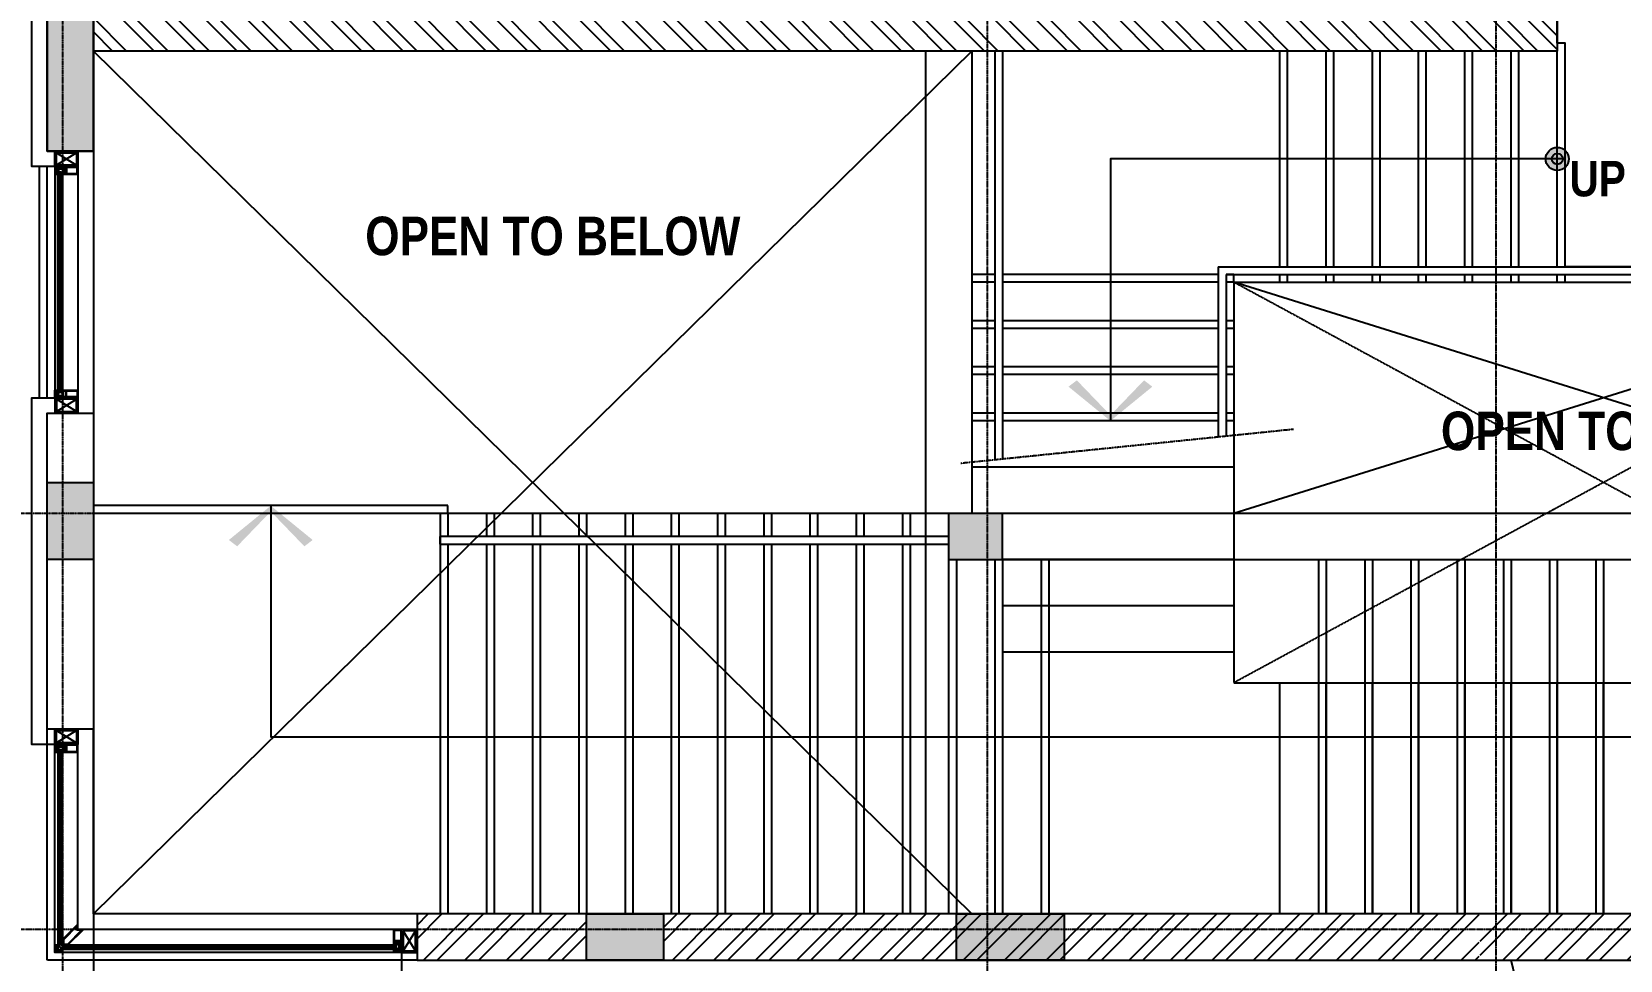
# Model space of a CAD drawing. Header units: millimetres. Extents: x -8500 to 104886, y -7800 to 56500.
# Drawn here: x 38450 to 48758, y 26300 to 32325 of the extents above; entities that cross this region are included whole.
import ezdxf

# ---------------------------------------------------------------- set-up
doc = ezdxf.new("R2010")
doc.units = ezdxf.units.MM
doc.header["$LTSCALE"] = 10
for name, pattern in [('1803 B01 Axis$0$CENTER2', [1.125, 0.75, -0.125, 0.125, -0.125]), ('1803 B01 b03$0$HIDDEN', [0.375, 0.25, -0.125]), ('1803 B01 b03$0$PHANTOM2', [1.25, 0.625, -0.125, 0.125, -0.125, 0.125, -0.125]), ('HIDDEN', [0.375, 0.25, -0.125])]:
    doc.linetypes.add(name, pattern=pattern)
for name, color, linetype in [('1803 B01 Axis$0$AXIS-MEP', 8, '1803 B01 Axis$0$CENTER2'), ('1803 B01 b03$0$COLS-AR', 4, 'Continuous'), ('1803 B01 b03$0$COLS-HATCH-AR', 251, 'Continuous'), ('1803 B01 b03$0$CUT-AR', 232, '1803 B01 b03$0$PHANTOM2'), ('1803 B01 b03$0$DIM-IN-AR', 251, 'Continuous'), ('1803 B01 b03$0$ELEV1-AR', 6, 'Continuous'), ('1803 B01 b03$0$FIX-AR', 45, 'Continuous'), ('1803 B01 b03$0$HANDRAIL-AR', 30, 'Continuous'), ('1803 B01 b03$0$HATCH-AR', 251, 'Continuous'), ('1803 B01 b03$0$HIDDEN-AR', 43, '1803 B01 b03$0$HIDDEN'), ('1803 B01 b03$0$OPEN-AR', 1, 'Continuous'), ('1803 B01 b03$0$STAIR-AR', 11, 'Continuous'), ('1803 B01 b03$0$STAIR-HID-AR', 8, '1803 B01 b03$0$HIDDEN'), ('1803 B01 b03$0$TAG-GENERAL-AR', 181, 'Continuous'), ('1803 B01 b03$0$TAG-ROOM-AR', 181, 'Continuous'), ('1803 B01 b03$0$TXT-AR', 3, 'Continuous'), ('1803 B01 b03$0$WALL-AR', 7, 'Continuous'), ('1803 B01 b03$0$WIN-AR', 140, 'Continuous'), ('CEILING', 7, 'Continuous'), ('ID-FUR', 1, 'Continuous'), ('ID-HATCH', 8, 'Continuous')]:
    doc.layers.add(name, color=color, linetype=linetype)
doc.layers.add('OUTER', color=10, linetype='Continuous', lineweight=25)
doc.styles.add('1803 B01 b03$0$BOLD-SOFT', font='swisscb.ttf')

# ---------------------------------------------------------------- blocks, each defined once
blk = doc.blocks.new('1803 B01 b03$0$1st cols')
at = {"layer": '1803 B01 b03$0$COLS-HATCH-AR'}
h = blk.add_hatch(color=256, dxfattribs=at)
h.dxf.hatch_style = 1
h.paths.add_polyline_path([(38550, 31550), (38850, 31550), (38850, 32700), (38550, 32700)])
h = blk.add_hatch(color=256, dxfattribs=at)
h.dxf.hatch_style = 1
h.paths.add_polyline_path([(38550, 28900), (38550, 29400), (38850, 29400), (38850, 28900)])
h = blk.add_hatch(color=256, dxfattribs=at)
h.dxf.hatch_style = 1
h.paths.add_polyline_path([(44400, 28900), (44750, 28900), (44750, 29200), (44400, 29200)])
h = blk.add_hatch(color=256, dxfattribs=at)
h.dxf.hatch_style = 1
h.paths.add_polyline_path([(42050, 26600), (42550, 26600), (42550, 26300), (42050, 26300)])
h = blk.add_hatch(color=256, dxfattribs=at)
h.dxf.hatch_style = 1
h.paths.add_polyline_path([(44450, 26600), (45150, 26600), (45150, 26300), (44450, 26300)])
at = {"layer": '1803 B01 b03$0$COLS-AR'}
for points in [[(38550, 31550), (38850, 31550), (38850, 32700), (38550, 32700)], [(38550, 28900), (38550, 29400), (38850, 29400), (38850, 28900)], [(44400, 28900), (44750, 28900), (44750, 29200), (44400, 29200)], [(42050, 26600), (42550, 26600), (42550, 26300), (42050, 26300)], [(44450, 26600), (45150, 26600), (45150, 26300), (44450, 26300)]]:
    blk.add_lwpolyline(points, close=True, dxfattribs=at)
blk = doc.blocks.new('1803 B01 Axis$0$1803 B01 AXIS')
for p, q in [((38650, 55300), (38650, -5800)), ((44650, 55300), (44650, -5800)), ((47950, 55300), (47950, -5800)), ((85300, 29200), (-7300, 29200)), ((85300, 26500), (-7300, 26500))]:
    blk.add_line(p, q)
blk = doc.blocks.new('1803 B01 Axis')
at = {"layer": '1803 B01 Axis$0$AXIS-MEP'}
blk.add_blockref('1803 B01 Axis$0$1803 B01 AXIS', (0, 0), dxfattribs=at)
blk = doc.blocks.new('1803 B01 b03$0$STAIR-UP-100')
blk.add_hatch(color=181).paths.add_polyline_path([(75, 0, 1), (-75, 0, 1)])
at = {"color": 181}
for radius in [75, 35.7]:
    blk.add_circle((0, 0), radius, dxfattribs=at)
at = {"color": 181, "style": '1803 B01 b03$0$BOLD-SOFT'}
blk.add_text('UP', height=230, dxfattribs=at).set_placement((79, -243))
blk = doc.blocks.new('1803 B01 b03$0$STAIR-ARROW-100')
at = {"color": 181}
for points in [[(-272, -222), (-218, -263), (0, 0), (0, -37)], [(0, 0), (0, -37), (272, -222), (218, -263)]]:
    blk.add_trace(points, dxfattribs=at)
blk = doc.blocks.new('*U46')
for p, q in [((10, -90), (140, -10)), ((140, -90), (10, -10))]:
    blk.add_line(p, q)
at = {"elevation": 0}
for points in [[(150, 0), (0, 0), (0, -100), (150, -100)], [(140, -10), (10, -10), (10, -90), (140, -90)]]:
    blk.add_lwpolyline(points, close=True, dxfattribs=at)
blk = doc.blocks.new('*U41')
for points in [[(25, -150), (10, -150), (10, -100), (-25, -100), (-25, 0), (25, 0), (25, -150), (25, -150), (25, -150)], [(-10, -120), (-25, -120), (-25, -110), (-10, -110)]]:
    blk.add_lwpolyline(points, close=True)
for points in [[(-20, -75), (-20, -5), (20, -5), (20, -75), (-20, -75)], [(20, -95), (20, -95), (20, -145), (15, -145), (15, -95), (-20, -95), (-20, -80), (20, -80), (20, -95)]]:
    blk.add_lwpolyline(points)
at = {"layer": '1803 B01 b03$0$HATCH-AR'}
blk.add_arc((0, -138), 12.5, 36.8699, 143.1301, dxfattribs=at)
blk = doc.blocks.new('*U70')
for p, q in [((1425, 8), (5, 8)), ((1425, 6), (5, 6)), ((1425, 4), (5, 4)), ((1425, 2), (5, 2))]:
    blk.add_line(p, q)
for points in [[(0, 10), (5, 10), (5, 0), (0, 0)], [(5, 0), (1425, 0), (1425, 10), (5, 10)], [(1430, 10), (1425, 10), (1425, 0), (1430, 0)]]:
    blk.add_lwpolyline(points, close=True)
blk = doc.blocks.new('1803 B01 b03$0$CW17')
for p, q in [((-100, 150), (1600, 150)), ((-100, 0), (1600, 0))]:
    blk.add_line(p, q)
at = {"elevation": 0}
for points in [[(15, 20), (15, 0), (50, 0), (50, 20)], [(20, 15), (20, 5), (45, 5), (45, 15)], [(1485, 20), (1485, 0), (1450, 0), (1450, 20)], [(1480, 15), (1480, 5), (1455, 5), (1455, 15)]]:
    blk.add_lwpolyline(points, close=True, dxfattribs=at)
at = {"xscale": -1}
for name, p in [('*U41', (25, 150)), ('*U70', (1465, 40)), ('*U70', (1465, 20))]:
    blk.add_blockref(name, p, dxfattribs=at)
blk.add_blockref('*U41', (1475, 150))
at = {"layer": '1803 B01 b03$0$ELEV1-AR', "xscale": -1, "rotation": 270.0000000002835}
blk.add_blockref('*U46', (0, 0), dxfattribs=at)
at = {"layer": '1803 B01 b03$0$ELEV1-AR', "rotation": 89.99999999971656}
blk.add_blockref('*U46', (1500, 0), dxfattribs=at)
blk = doc.blocks.new('1803 B01 b03$0$MULLION  OUT CORNER (HIDDEN FRAME)1')
for points in [[(100, -65), (100, -100), (65, -100), (-35, 0), (0, 0), (0, 35)], [(95, -67), (95, -95), (67, -95), (-23, -5), (5, -5), (5, 23)], [(120, -100), (120, -90), (110, -90), (110, -100)], [(100, -120), (90, -120), (90, -110), (100, -110)]]:
    blk.add_lwpolyline(points, close=True)
at = {"layer": '1803 B01 b03$0$DIM-IN-AR'}
blk.add_arc((127, -127), 17.7, 81.8699, 188.1301, dxfattribs=at)
blk = doc.blocks.new('*U75')
for p, q in [((2170, 8), (5, 8)), ((2170, 6), (5, 6)), ((2170, 4), (5, 4)), ((2170, 2), (5, 2))]:
    blk.add_line(p, q)
for points in [[(0, 10), (5, 10), (5, 0), (0, 0)], [(5, 0), (2170, 0), (2170, 10), (5, 10)], [(2175, 10), (2170, 10), (2170, 0), (2175, 0)]]:
    blk.add_lwpolyline(points, close=True)
blk = doc.blocks.new('*U76')
for p, q in [((2160, 8), (5, 8)), ((2160, 6), (5, 6)), ((2160, 4), (5, 4)), ((2160, 2), (5, 2))]:
    blk.add_line(p, q)
for points in [[(0, 10), (5, 10), (5, 0), (0, 0)], [(5, 0), (2160, 0), (2160, 10), (5, 10)], [(2165, 10), (2160, 10), (2160, 0), (2165, 0)]]:
    blk.add_lwpolyline(points, close=True)
blk = doc.blocks.new('*U53')
for p, q in [((1270, 8), (5, 8)), ((1270, 6), (5, 6)), ((1270, 4), (5, 4)), ((1270, 2), (5, 2))]:
    blk.add_line(p, q)
for points in [[(0, 10), (5, 10), (5, 0), (0, 0)], [(5, 0), (1270, 0), (1270, 10), (5, 10)], [(1275, 10), (1270, 10), (1270, 0), (1275, 0)]]:
    blk.add_lwpolyline(points, close=True)
blk = doc.blocks.new('*U54')
for p, q in [((1260, 8), (5, 8)), ((1260, 6), (5, 6)), ((1260, 4), (5, 4)), ((1260, 2), (5, 2))]:
    blk.add_line(p, q)
for points in [[(0, 10), (5, 10), (5, 0), (0, 0)], [(5, 0), (1260, 0), (1260, 10), (5, 10)], [(1265, 10), (1260, 10), (1260, 0), (1265, 0)]]:
    blk.add_lwpolyline(points, close=True)
blk = doc.blocks.new('1803 B01 b03$0$CW18')
for points in [[(2350, -1350), (0, -1350), (0, 100)], [(2350, -1200), (150, -1200), (150, 100)], [(20, -1350), (0, -1350), (0, -1300), (20, -1300), (20, -1330), (50, -1330), (50, -1350), (0, -1350), (0, -1330)], [(15, -1345), (5, -1345), (5, -1305), (15, -1305), (15, -1335), (45, -1335), (45, -1345), (5, -1345), (5, -1335)]]:
    blk.add_lwpolyline(points)
at = {"elevation": 0}
for points in [[(20, -15), (0, -15), (0, -50), (20, -50)], [(15, -20), (5, -20), (5, -45), (15, -45)], [(2235, -1330), (2235, -1350), (2200, -1350), (2200, -1330)], [(2230, -1335), (2230, -1345), (2205, -1345), (2205, -1335)]]:
    blk.add_lwpolyline(points, close=True, dxfattribs=at)
at = {"xscale": -1, "rotation": 270}
blk.add_blockref('*U41', (150, -25), dxfattribs=at)
at = {"rotation": 270}
for name, p in [('*U53', (20, -35)), ('*U54', (40, -35))]:
    blk.add_blockref(name, p, dxfattribs=at)
at = {"xscale": -1}
for name, p in [('1803 B01 b03$0$MULLION  OUT CORNER (HIDDEN FRAME)1', (150, -1200)), ('*U75', (2215, -1330)), ('*U76', (2215, -1310))]:
    blk.add_blockref(name, p, dxfattribs=at)
blk.add_blockref('*U41', (2225, -1200))
at = {"layer": '1803 B01 b03$0$ELEV1-AR', "xscale": -1, "rotation": 180}
blk.add_blockref('*U46', (0, 0), dxfattribs=at)
at = {"layer": '1803 B01 b03$0$ELEV1-AR', "rotation": 89.99999999971656}
blk.add_blockref('*U46', (2250, -1350), dxfattribs=at)

msp = doc.modelspace()

# ---------------------------------------------------------------- hatches: boundary and pattern name
at = {"layer": 'ID-HATCH'}
h = msp.add_hatch(dxfattribs=at)
h.set_pattern_fill('ANSI32', color=256, scale=20, angle=-90)
h.set_pattern_definition([(315, (11050, 360.75), (134.70384, 134.70384), []), (315, (11050, 270.95), (134.70384, 134.70384), [])])
h.paths.add_polyline_path([(48350, 32200), (48150, 32400), (48150, 36625), (48350, 36625)])
h = msp.add_hatch(dxfattribs=at)
h.set_pattern_fill('ANSI32', color=256, scale=20, angle=-90)
h.set_pattern_definition([(315, (6150, 48950), (134.70384, 134.70384), []), (315, (6150, 48860.2), (134.70384, 134.70384), [])])
h.paths.add_polyline_path([(48350, 32200), (48150, 32400), (43550, 32400), (43550, 35200), (46950, 35200), (46950, 35850), (46750, 35850), (46750, 35400), (44800, 35400), (44800, 35450), (44700, 35450), (44700, 35350), (43550, 35350), (43550, 35650), (44300, 35650), (44300, 35950), (43350, 35950), (43350, 32500), (38850, 32500), (38850, 32200)])
h = msp.add_hatch(dxfattribs=at)
h.set_pattern_fill('ANSI32', color=256, scale=20)
h.set_pattern_definition([(45, (11000, 350), (-134.70384, 134.70384), []), (45, (11089.8, 350), (-134.70384, 134.70384), [])])
h.paths.add_polyline_path([(42050, 26600), (40950, 26600), (40950, 26300), (42050, 26300)])
h.paths.add_polyline_path([(44600, 26600), (42550, 26600), (42550, 26300), (44600, 26300)])
h.paths.add_polyline_path([(47850, 26600), (44600, 26600), (44600, 26300), (47850, 26300)])
h.paths.add_polyline_path([(50550, 26600), (47843, 26600), (47843, 26300), (50550, 26300)])

# ---------------------------------------------------------------- linework, layer by layer
at = {"layer": '1803 B01 b03$0$CUT-AR'}
msp.add_lwpolyline([(46639, 29745), (44478, 29524)], dxfattribs=at)
at = {"layer": '1803 B01 b03$0$ELEV1-AR'}
for points in [[(38600, 31450), (38450, 31450), (38450, 36100), (38600, 36100)], [(38600, 27700), (38450, 27700), (38450, 29950), (38600, 29950)], [(40850, 26350), (40850, 26200), (47550, 26200)]]:
    msp.add_lwpolyline(points, dxfattribs=at)
at = {"layer": '1803 B01 b03$0$FIX-AR'}
for p, q in [((38500, 29950), (38500, 31450)), ((38550, 29950), (38550, 31450))]:
    msp.add_line(p, q, dxfattribs=at)
at = {"layer": '1803 B01 b03$0$HANDRAIL-AR'}
for p, q in [((44700, 32200), (44700, 29547)), ((44750, 32200), (44750, 29552)), ((46150, 30800), (51150, 30800)), ((46150, 30800), (46150, 29695)), ((46200, 30750), (51100, 30750)), ((46200, 30750), (46200, 29700)), ((41100, 29000), (41100, 29050))]:
    msp.add_line(p, q, dxfattribs=at)
msp.add_lwpolyline([(44400, 29050), (41100, 29050), (41100, 29000), (44400, 29000)], dxfattribs=at)
at = {"layer": '1803 B01 b03$0$HIDDEN-AR'}
msp.add_line((44250, 32200), (44250, 26600), dxfattribs=at)
for points in [[(51050, 28100), (46250, 30700)], [(51050, 30700), (46250, 28100)], [(40950, 26300), (38550, 26300), (38550, 27800)], [(40950, 26600), (38850, 26600), (38850, 27800)]]:
    msp.add_lwpolyline(points, dxfattribs=at)
at = {"layer": '1803 B01 b03$0$OPEN-AR'}
msp.add_line((51050, 13950), (48050, 26300), dxfattribs=at)
for points in [[(44550, 32200), (38850, 26600)], [(38850, 32200), (44550, 26600)], [(51050, 30700), (46250, 29200)], [(51050, 29200), (46250, 30700)]]:
    msp.add_lwpolyline(points, dxfattribs=at)
at = {"layer": '1803 B01 b03$0$STAIR-AR'}
for p, q in [((44550, 32200), (44550, 29496)), ((46600, 30800), (46600, 32200)), ((46900, 30800), (46900, 32200)), ((47200, 30800), (47200, 32200)), ((47500, 30800), (47500, 32200)), ((47800, 30800), (47800, 32200)), ((48100, 30800), (48100, 32200)), ((44700, 30750), (44550, 30750)), ((46150, 30750), (44750, 30750)), ((46250, 30750), (46200, 30750)), ((46250, 30700), (46250, 30750)), ((46600, 30700), (46600, 30750)), ((46900, 30700), (46900, 30750)), ((47200, 30700), (47200, 30750)), ((47500, 30700), (47500, 30750)), ((47800, 30700), (47800, 30750)), ((48100, 30700), (48100, 30750)), ((48400, 30700), (48400, 30750)), ((46250, 30700), (51050, 30700)), ((46250, 30700), (46250, 29706)), ((44700, 30450), (44550, 30450)), ((44700, 30450), (44550, 30450)), ((46150, 30450), (44750, 30450)), ((46150, 30450), (44750, 30450)), ((46250, 30450), (46200, 30450)), ((46250, 30450), (46200, 30450)), ((44700, 30150), (44550, 30150)), ((46150, 30150), (44750, 30150)), ((46250, 30150), (46200, 30150)), ((44700, 29850), (44550, 29850)), ((46150, 29850), (44750, 29850)), ((46250, 29850), (46200, 29850)), ((41150, 29250), (38850, 29250)), ((41100, 29200), (41100, 26600)), ((41100, 29200), (41100, 29050)), ((44400, 29200), (41100, 29200)), ((41150, 29200), (41150, 29250)), ((41400, 29200), (41400, 29050)), ((41700, 29200), (41700, 29050)), ((42000, 29200), (42000, 29050)), ((42300, 29200), (42300, 29050)), ((42600, 29200), (42600, 29050)), ((42900, 29200), (42900, 29050)), ((43200, 29200), (43200, 29050)), ((43500, 29200), (43500, 29050)), ((43800, 29200), (43800, 29050)), ((44100, 29200), (44100, 29050)), ((41400, 29000), (41400, 26600)), ((41700, 29000), (41700, 26600)), ((42000, 29000), (42000, 26600)), ((42300, 29000), (42300, 26600)), ((42600, 29000), (42600, 26600)), ((42900, 29000), (42900, 26600)), ((43200, 29000), (43200, 26600)), ((43500, 29000), (43500, 26600)), ((43800, 29000), (43800, 26600)), ((44100, 29000), (44100, 26600)), ((44400, 28900), (44400, 26600)), ((44700, 28900), (44700, 26600)), ((45000, 28900), (45000, 26600)), ((46800, 28900), (46800, 26600)), ((47100, 28900), (47100, 26600)), ((47400, 28900), (47400, 26600)), ((47700, 28900), (47700, 26600)), ((48000, 28900), (48000, 26600)), ((48300, 28900), (48300, 26600)), ((48600, 28900), (48600, 26600))]:
    msp.add_line(p, q, dxfattribs=at)
msp.add_lwpolyline([(48400, 30800), (48400, 32250), (48350, 32250)], dxfattribs=at)
at = {"layer": '1803 B01 b03$0$STAIR-HID-AR'}
for p, q in [((46550, 30800), (46550, 32200)), ((46850, 30800), (46850, 32200)), ((47150, 30800), (47150, 32200)), ((47450, 30800), (47450, 32200)), ((47750, 30800), (47750, 32200)), ((48050, 30800), (48050, 32200)), ((48350, 30800), (48350, 32200)), ((46550, 30700), (46550, 30750)), ((46850, 30700), (46850, 30750)), ((47150, 30700), (47150, 30750)), ((47450, 30700), (47450, 30750)), ((47750, 30700), (47750, 30750)), ((48050, 30700), (48050, 30750)), ((48350, 30700), (48350, 30750)), ((44700, 30700), (44550, 30700)), ((46150, 30700), (44750, 30700)), ((46250, 30700), (46200, 30700)), ((44700, 30400), (44550, 30400)), ((44700, 30400), (44550, 30400)), ((46150, 30400), (44750, 30400)), ((46250, 30400), (46200, 30400)), ((46250, 30400), (46200, 30400)), ((44700, 30100), (44550, 30100)), ((46150, 30100), (44750, 30100)), ((46250, 30100), (46200, 30100)), ((44700, 29800), (44550, 29800)), ((46150, 29800), (44750, 29800)), ((46250, 29800), (46200, 29800)), ((44550, 29542), (44550, 29200)), ((46250, 29500), (44550, 29500)), ((41100, 29200), (38850, 29200)), ((41150, 29200), (41150, 29050)), ((41450, 29200), (41450, 29050)), ((41750, 29200), (41750, 29050)), ((42050, 29200), (42050, 29050)), ((42350, 29200), (42350, 29050)), ((42650, 29200), (42650, 29050)), ((42950, 29200), (42950, 29050)), ((43250, 29200), (43250, 29050)), ((43550, 29200), (43550, 29050)), ((43850, 29200), (43850, 29050)), ((44150, 29200), (44150, 29050)), ((46250, 29200), (44750, 29200)), ((41150, 29000), (41150, 26600)), ((41450, 29000), (41450, 26600)), ((41750, 29000), (41750, 26600)), ((42050, 29000), (42050, 26600)), ((42350, 29000), (42350, 26600)), ((42650, 29000), (42650, 26600)), ((42950, 29000), (42950, 26600)), ((43250, 29000), (43250, 26600)), ((43550, 29000), (43550, 26600)), ((43850, 29000), (43850, 26600)), ((44150, 29000), (44150, 26600)), ((44450, 28900), (44450, 26600)), ((44750, 28900), (44750, 26600)), ((46250, 28900), (44750, 28900)), ((45050, 28900), (45050, 26600)), ((46850, 28900), (46850, 26600)), ((47150, 28900), (47150, 26600)), ((47450, 28900), (47450, 26600)), ((47750, 28900), (47750, 26600)), ((48050, 28900), (48050, 26600)), ((48350, 28900), (48350, 26600)), ((48650, 28900), (48650, 26600)), ((46250, 28600), (44750, 28600)), ((46250, 28300), (44750, 28300)), ((46550, 26600), (46550, 28100)), ((46850, 26600), (46850, 28100)), ((47150, 26600), (47150, 28100)), ((47450, 26600), (47450, 28100)), ((47750, 26600), (47750, 28100)), ((48050, 26600), (48050, 28100)), ((48350, 26600), (48350, 28100)), ((48650, 26600), (48650, 28100))]:
    msp.add_line(p, q, dxfattribs=at)
msp.add_lwpolyline([(46250, 29706), (46250, 28100), (51050, 28100), (51050, 29200)], dxfattribs=at)
at = {"layer": '1803 B01 b03$0$TAG-GENERAL-AR'}
msp.add_lwpolyline([(40001, 29249), (40001, 27749), (51050, 27750)], dxfattribs=at)
at = {"layer": '1803 B01 b03$0$TAG-ROOM-AR'}
msp.add_lwpolyline([(48400, 31500), (45450, 31500), (45450, 29800)], dxfattribs=at)
at = {"layer": '1803 B01 b03$0$WALL-AR'}
for points in [[(38850, 38000), (38550, 38000), (38550, 38400), (45100, 38400), (45100, 38050), (44900, 38050), (44900, 38100), (38850, 38100), (38850, 15550)], [(48350, 35400), (48350, 32200), (38850, 32200), (38850, 31550), (38550, 31550), (38550, 36000)], [(44400, 29200), (44400, 28900), (51350, 28900), (51350, 29200), (44400, 29200)]]:
    msp.add_lwpolyline(points, dxfattribs=at)
for points in [[(38850, 29850), (38850, 27800), (38550, 27800), (38550, 29850)], [(40950, 26600), (40950, 26300), (51350, 26300), (51350, 26600)]]:
    msp.add_lwpolyline(points, close=True, dxfattribs=at)
at = {"layer": 'CEILING'}
msp.add_lwpolyline([(51350, 26300), (51350, 26600), (51050, 26600), (51050, 28900), (51350, 28900), (51350, 29200), (51150, 29200), (51150, 30800), (48400, 30800), (48400, 32250), (48350, 32250), (48350, 38050), (56750, 38050), (56750, 35400), (54350, 35400), (54350, 26300), (63150, 26300), (63150, 18000)], dxfattribs=at)
at = {"layer": 'OUTER'}
msp.add_lwpolyline([(69200, 47350), (38850, 47350), (38850, 2291), (69200, 2291)], close=True, dxfattribs=at)

# ---------------------------------------------------------------- block references
at = {"layer": '1803 B01 b03$0$COLS-AR'}
msp.add_blockref('1803 B01 b03$0$1st cols', (0, 0), dxfattribs=at)
at = {"layer": '1803 B01 b03$0$TAG-GENERAL-AR'}
msp.add_blockref('1803 B01 b03$0$STAIR-UP-100', (48350, 31500), dxfattribs=at)
at = {"layer": '1803 B01 b03$0$TAG-ROOM-AR', "rotation": 180}
msp.add_blockref('1803 B01 b03$0$STAIR-ARROW-100', (45450, 29800), dxfattribs=at)
at = {"layer": '1803 B01 b03$0$TAG-ROOM-AR'}
msp.add_blockref('1803 B01 b03$0$STAIR-ARROW-100', (40001, 29249), dxfattribs=at)
at = {"layer": '1803 B01 b03$0$WIN-AR', "rotation": 270}
msp.add_blockref('1803 B01 b03$0$CW17', (38600, 31450), dxfattribs=at)
at = {"layer": '1803 B01 b03$0$WIN-AR'}
msp.add_blockref('1803 B01 b03$0$CW18', (38600, 27700), dxfattribs=at)
at = {"layer": 'ID-FUR', "color": 8, "linetype": 'HIDDEN', "ltscale": 0.5}
msp.add_blockref('1803 B01 Axis', (0, 0), dxfattribs=at)

# ---------------------------------------------------------------- texts
at = {"layer": '1803 B01 b03$0$TXT-AR', "style": '1803 B01 b03$0$BOLD-SOFT'}
for s, p in [('OPEN TO BELOW', (40614, 30875)), ('OPEN TO ABOVE', (47595, 29610))]:
    msp.add_text(s, height=250, dxfattribs=at).set_placement(p)

doc.saveas('drawing.dxf')
